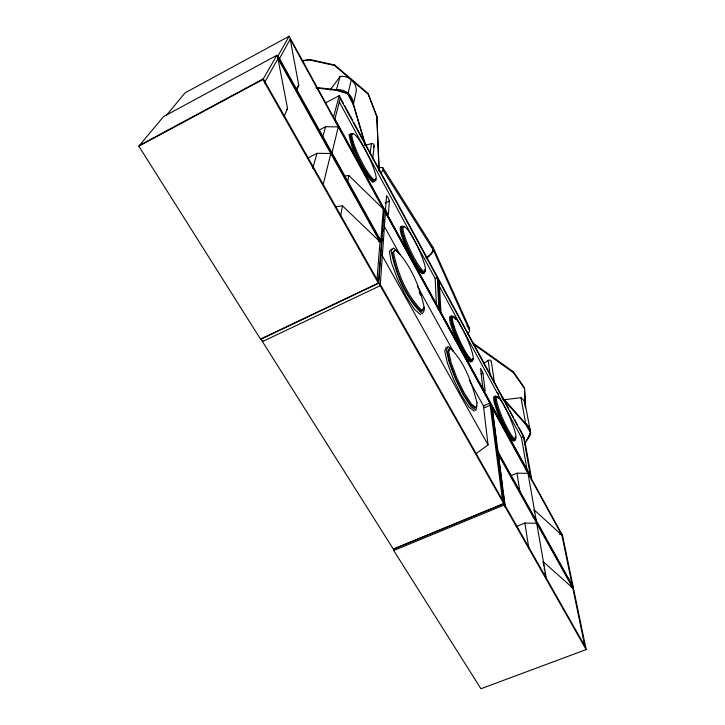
<?xml version="1.0" encoding="UTF-8"?>
<svg xmlns="http://www.w3.org/2000/svg" width="725" height="725" viewBox="0 0 725 725"><rect width="100%" height="100%" fill="white"/><g stroke="black" fill="none" stroke-linecap="round" stroke-linejoin="round"><path stroke-width="1.09" d="M586.162 649.582L504.156 505.035L490.997 404.994L562.518 535.44L586.162 649.582L480.929 688.75L393.702 550.511L393.748 548.87L503.948 503.458L585.8 647.797M389.316 201.097L388.473 214.283A3.145 0.535 64.2 0 1 386.96 212.661A3.145 0.535 64.2 0 1 385.573 208.981L386.507 195.94A3.045 0.498 64.1 0 1 387.975 197.562A3.045 0.498 64.1 0 1 389.316 201.097L385.211 203.118M385.483 211.782L380.217 285.695L262.45 341.593L262.822 340.297M378.794 283.194L384.295 209.616L490.743 403.807L503.857 503.703L393.403 549.215L260.955 339.209L378.794 283.194L503.857 503.703M382.292 240.718L382.456 238.462M382.954 231.701L383.126 229.453M383.706 221.569L383.878 219.312M384.377 212.552L384.54 210.295M378.359 283.067L381.377 243.138L276.796 55.318L163.488 116.643L138.837 146.187L260.529 339.083L378.359 283.067L262.894 79.542L276.796 55.318M383.353 208.129L380.833 240.646L379.211 239.096M377.027 279.388L380.081 240.809L378.441 241.606M467.815 333.917A17.554 7.196 -24.5 0 0 469.61 330.582L469.32 327.899L433.323 247.859L383.09 168.1A18.732 4.395 -33.1 0 0 379.646 167.656M372.668 158.82L374.245 145.689M379.066 170.792L376.837 116.091L367.965 93.416L334.687 64.987L310.382 59.631L301.528 60.646M370.14 153.41L371.408 143.613L364.874 145.39M376.773 116.662L367.965 93.416M347.674 182.047L348.852 175.513L344.466 176.057M340.478 216.775L342.481 205.855L335.802 206.661M365.382 145.535L353.347 104.799L356.401 90.244A14.355 14.056 46 0 0 340.161 76.415L330.165 89.972M477.023 405.465L475.917 410.377L470.951 406.662L463.366 395.016L455.291 378.577L449.074 362.119L446.464 350.356L448.05 346.369L453.243 350.882M351.417 79.279L347.964 93.842L353.347 104.799M331.978 152.857L338.285 126.902L325.616 126.748L318.792 130.282M323.205 184.458L330.817 153.501L317.006 153.319L307.364 158.267M334.751 119.58L340.27 98.428M333.473 117.251L339.237 95.673L326.214 102.488M316.009 87.997L336.228 90.299L340.161 76.415M322.543 137.551L325.616 126.748M312.72 168.254L317.006 153.319M380.725 173.121A18.732 4.395 -33.1 0 0 382.918 170.076L383.09 168.1M367.874 93.951L334.533 65.477L334.687 64.987M449.038 348.634L447.579 352.368L450.017 363.298L455.78 378.55L463.257 393.784L470.289 404.595L474.911 408.075M446.382 347.121L444.76 351.127L447.352 362.899L453.551 379.356L461.635 395.778L469.229 407.414L474.213 411.12M302.416 61L310.382 59.631M296.552 90.444L298.772 85.251L290.208 39.241L383.289 208.963L348.852 175.513M284.046 116.571L287.544 108.478L277.956 58.607L380 241.797L342.481 205.855M528.081 437.492L530.655 432.807L525.272 404.45M290.489 38.733L279.497 58.544L279.913 60.746M278.291 58.009L264.969 81.753L265.404 83.955M524.166 437.229L531.525 478.509L289.13 36.25L277.666 56.45L381.504 242.966M422.657 309.095L421.225 311.523C405.447 296.217 396.502 274.059 392.325 252.717L394.699 250.379M431.846 252.744L433.233 250.651L433.342 247.896A18.143 5.728 -32.7 0 0 432.544 247.207M524.846 444.144L530.655 432.807L525.942 424.741L503.068 399.049M296.851 87.979L298.772 85.251M286.248 110.309L287.544 108.478M166.523 115.203L184.975 92.927L289.13 36.25M391.962 248.874L389.361 251.376L391.292 262.278L397.391 278.772L405.937 296.135L414.446 309.312L420.5 314.704M476.37 453.451L488.043 444.851L483.439 405.928L489.873 403.118L502.479 500.06M483.557 363.606L488.161 360.425A2.021 1.785 -6.9 0 1 491.224 362.482M139.562 145.317L263.302 78.817L378.441 281.889M138.837 146.187L262.894 79.542M436.405 305.225L435.163 278.572L437.293 277.575M374.526 181.241L372.396 182.238C360.697 168.97 352.033 152.087 349.078 134.614L351.516 134.207M480.974 373.955L482.923 373.094L480.575 368.282L482.632 386.253A2.918 0.462 65.9 0 0 484.046 389.923A2.918 0.462 65.9 0 0 485.134 390.82L482.923 373.094M527.229 470.869L521.447 437.547L523.468 436.686M511.116 475.627L517.007 473.162L528.027 473.38L536.228 520.45M393.702 550.511L504.156 505.035M516.3 526.522L524.864 523.051L536.717 523.296L546.269 578.088M559.564 534.615L561.621 533.799L572.206 585.084L570.557 583.616M571.037 587.141L572.514 586.57L584.776 646.002M352.667 133.608L350.238 134.016C353.229 151.489 361.893 168.363 373.556 181.649L375.677 180.661L375.323 178.649M503.159 399.874L520.94 397.653A12.57 10.893 -7.4 0 1 525.408 406.97M316.209 87.444L336.391 89.746L348.091 93.28L353.474 104.21L365.472 144.873M310.173 60.102L334.533 65.477M336.228 90.299L347.964 93.842L353.474 104.21A15.062 14.708 39.2 0 0 336.391 89.746M431.611 246.971L433.097 247.669L433.45 250.234A18.143 5.728 -32.7 0 1 426.354 258.771M472.627 342.771L513.228 371.644L524.474 387.784L525.562 407.64M472.691 343.668L513.4 372.605L524.664 388.763M399.919 254.248L393.684 248.041L391.11 250.533C395.379 272.99 405.52 297.957 422.249 313.898L424.297 310.382L423.672 307.346M501.437 396.339L525.743 423.654L530.446 431.71M497.169 392.424L498.646 394.083M382.918 170.067L433.45 250.234L469.61 330.582M380.299 284.508L503.648 502.126M381.604 254.557L488.043 444.851M278.001 55.861L381.694 242.195M496.888 449.772L573.158 586.806M497.06 451.077L573.475 588.338M384.069 225.865L399.91 254.557M417.373 286.212L453.406 351.507M469.238 380.199L484.454 407.767L490.888 404.967L385.428 212.624M334.932 118.918L439.975 310.608M440.936 312.366L531.298 477.249M339.11 101.591L435.163 278.572M439.241 286.085L521.447 437.547M339.237 95.673L343.541 103.63M344.62 105.614L352.694 120.531M353.773 122.525L362.391 138.439M363.47 140.433L503.884 399.756M505.497 402.747L508.733 408.71M509.802 410.703L513.581 417.673M514.659 419.657L517.886 425.629M518.964 427.623L523.278 435.58L530.573 476.778M339.083 96.244L524.365 438.335M419.24 291.921L420.418 295.057M520.94 397.653L525.942 424.741M513.228 371.644L513.4 372.605M534.397 511.986L534.017 509.775L561.893 535.132L492.166 408.003L496.054 438.806M535.358 517.532L535.748 519.752M543.768 565.944L542.998 561.503L572.832 588.102L498.32 454.367L502.579 488.17M544.158 568.164L544.538 570.385M544.928 572.605L545.889 578.151M517.007 473.162L519.934 491.758M524.864 523.051L528.733 547.638M491.369 361.567L494.45 383.108M488.161 360.425L490.227 375.478M492.012 406.834L497.966 451.72M498.138 453.016L505.108 505.515M496.462 442.114L496.761 444.325M497.051 446.546L497.939 453.207M502.851 490.345L505.053 506.929M439.223 281.128L440.999 313.381M438.145 278.355L440.03 311.623M437.248 276.696L438.933 309.62M524.528 388.89L525.426 407.731M376.837 116.091L379.184 171.254M467.009 326.214A17.554 7.196 -24.5 0 1 469.32 327.917M425.829 257.801A18.152 6.09 -24.8 0 0 433.432 250.207L433.323 247.859A18.152 6.09 -24.8 0 0 431.13 246.554M525.743 423.654A13.132 11.238 -7 0 1 526.54 440.311M371.408 143.613A2.22 2.166 13.3 0 1 373.629 147.229M472.682 358.576A25.067 3.951 65.5 0 1 464.716 353.03A25.067 3.951 65.5 0 1 451.748 323.423A25.067 3.951 65.5 0 1 455.545 319.435M515.23 436.831A24.369 3.67 66.2 0 1 508.696 433.604A24.369 3.67 66.2 0 1 496.009 404.704A24.369 3.67 66.2 0 1 498.456 398.605M470.733 362.047A25.067 3.978 65.5 0 1 455.998 338.557A25.067 3.978 65.5 0 1 450.751 316.354M513.907 440.999A24.36 3.688 66.2 0 1 500.504 419.82A24.36 3.688 66.2 0 1 494.35 396.385M471.368 360.479A23.907 3.77 65.5 0 1 457.339 338.067A23.907 3.77 65.5 0 1 452.309 316.907M514.433 439.54A23.236 3.498 66.2 0 1 501.673 419.331A23.236 3.498 66.2 0 1 495.773 396.992M424.687 269.419A26.046 4.25 64.6 0 1 409.806 252.717A26.046 4.25 64.6 0 1 404.142 227.142M423.69 272.917A26.037 4.277 64.6 0 1 407.939 251.512A26.037 4.277 64.6 0 1 401.922 226.735M375.097 179.601A26.027 4.323 63.7 0 1 359.754 160.787A26.027 4.323 63.7 0 1 352.051 134.143M422.911 272.011A24.831 4.06 64.6 0 1 407.396 247.007A24.831 4.06 64.6 0 1 403.417 227.324M477.068 403.055L476.044 407.577L471.44 404.097L464.417 393.276L456.931 378.042L451.158 362.781L448.712 351.852L450.153 348.127C464.997 362.382 472.02 383.48 477.068 403.055M424.288 307.753L422.385 310.98C406.643 295.637 397.708 273.497 393.485 252.155L395.85 249.826C410.957 265.368 419.802 286.756 424.288 307.753M454.385 327.156A23.907 3.743 65.5 0 0 472.446 359.999A23.907 3.743 65.5 0 0 461.617 327.437A23.907 3.743 65.5 0 0 454.385 327.156M496.453 400.073A23.245 3.471 66.2 0 0 512.72 436.903A23.245 3.471 66.2 0 0 509.358 416.413A23.245 3.471 66.2 0 0 496.453 400.073M353.166 141.71A26.037 4.296 63.7 0 0 374.2 179.963A26.037 4.296 63.7 0 0 364.856 149.16A26.037 4.296 63.7 0 0 353.166 141.71M404.623 235.997A24.84 4.024 64.6 0 0 424.116 271.44A24.84 4.024 64.6 0 0 413.975 239.667A24.84 4.024 64.6 0 0 404.623 235.997"/></g></svg>
